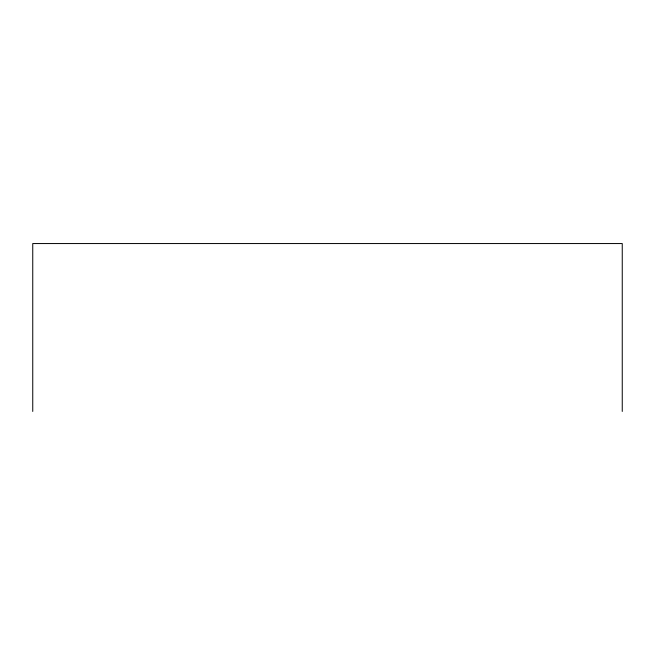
<?xml version="1.0" encoding="UTF-8"?>
<svg xmlns="http://www.w3.org/2000/svg" width="655" height="655" viewBox="0 0 655 655"><rect width="100%" height="100%" fill="white"/><g stroke="black" fill="none" stroke-linecap="round" stroke-linejoin="round"><path stroke-width="0.98" d="M622.25 411.446L622.25 243.554L32.75 243.554L32.75 411.446"/></g></svg>
